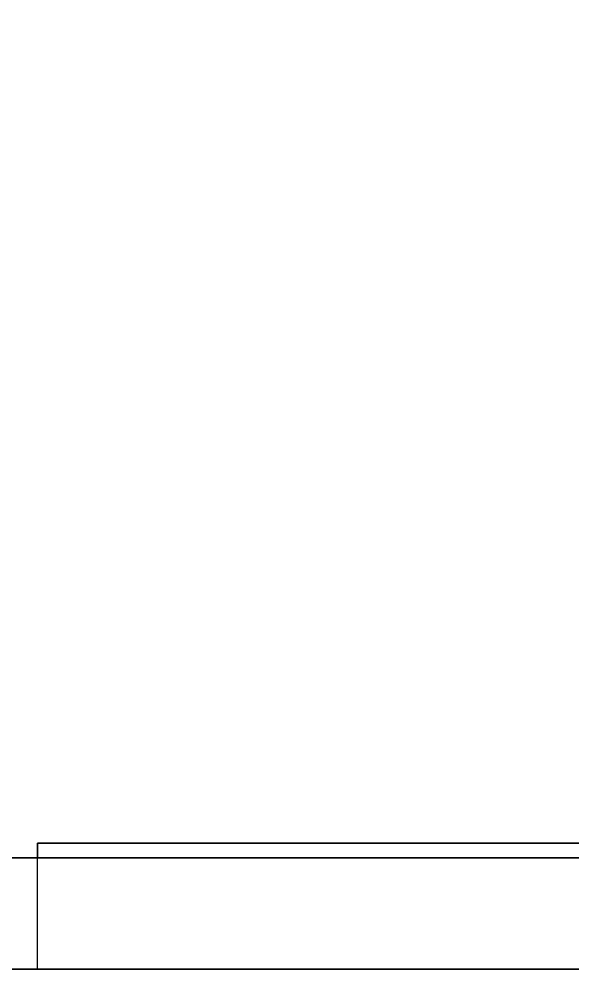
# Model space of a CAD drawing. Extents: x -150 to 2334, y -150 to 2984.
# Drawn here: x 834 to 1581, y -150 to 1133 of the extents above; entities that cross this region are included whole.
import ezdxf

# ---------------------------------------------------------------- set-up
doc = ezdxf.new("R2010")
doc.units = 0
for name, color, linetype in [('LAYER0', 7, 'CONTINUOUS'), ('LAYER2', 7, 'CONTINUOUS'), ('LAYER5', 7, 'CONTINUOUS')]:
    doc.layers.add(name, color=color, linetype=linetype)

msp = doc.modelspace()

# ---------------------------------------------------------------- linework, layer by layer
at = {"layer": 'LAYER0', "invisible_edges": 1}
for points in [[(2334, 2984, -5), (-150, -150, -5), (-150, 2984, -5), (2334, 2984, -5)], [(-150, -150, -5), (2334, 2984, -5), (2334, -150, -5), (-150, -150, -5)], [(2334, -150), (-150, 2984), (-150, -150), (2334, -150)], [(-150, 2984), (2334, -150), (2334, 2984), (-150, 2984)], [(2334, -150), (-150, -150, -5), (2334, -150, -5), (2334, -150)], [(-150, -150, -5), (2334, -150), (-150, -150), (-150, -150, -5)]]:
    msp.add_3dface(points, dxfattribs=at)
at = {"layer": 'LAYER2'}
for points, invisible_edges in [([(2334, -150, 2400), (0, 0, 2400), (-150, -150, 2400), (2334, -150, 2400)], 1), ([(2184, 0, 2400), (859, 0, 2165), (0, 0, 2400), (2184, 0, 2400)], 3), ([(20, 0, 2165), (0, 0, 2400), (859, 0, 2165), (20, 0, 2165)], 3), ([(0, 0, 2400), (2334, -150, 2400), (2184, 0, 2400), (0, 0, 2400)], 1), ([(859, -150), (2184, 0), (2334, -150), (859, -150)], 1), ([(2184, 0), (859, -150), (859, 0), (2184, 0)], 1), ([(2184, 0, 2400), (1191.5, 0, 457.5), (859, 0, 2165), (2184, 0, 2400)], 7), ([(1131.5, 0, 457.5), (859, 0, 2165), (1191.5, 0, 457.5), (1131.5, 0, 457.5)], 3), ([(1131.5, 0, 377.5), (859, 0, 2165), (1131.5, 0, 457.5), (1131.5, 0, 377.5)], 3), ([(1131.5, 0, 377.5), (859, 0), (859, 0, 2165), (1131.5, 0, 377.5)], 5), ([(859, 0), (1131.5, 0, 377.5), (2184, 0), (859, 0)], 3), ([(1191.5, 0, 377.5), (2184, 0), (1131.5, 0, 377.5), (1191.5, 0, 377.5)], 3), ([(2184, 0, 2400), (1191.5, 0, 377.5), (1191.5, 0, 457.5), (2184, 0, 2400)], 5), ([(2184, 0), (1191.5, 0, 377.5), (2184, 0, 2400), (2184, 0)], 3), ([(-150, -150, 2400), (20, -150, 2165), (2334, -150, 2400), (-150, -150, 2400)], 3), ([(859, -150, 2165), (2334, -150, 2400), (20, -150, 2165), (859, -150, 2165)], 3), ([(859, -150), (2334, -150, 2400), (859, -150, 2165), (859, -150)], 3), ([(2334, -150, 2400), (859, -150), (2334, -150), (2334, -150, 2400)], 1)]:
    msp.add_3dface(points, dxfattribs=dict(at, invisible_edges=invisible_edges))
at = {"layer": 'LAYER5'}
for points, invisible_edges in [([(2164, 20), (859, 0), (859, 20), (2164, 20)], 1), ([(859, 0), (2164, 20), (2184, 0), (859, 0)], 3), ([(859, 20, 100), (859, 0), (859, 0, 100), (859, 20, 100)], 1), ([(859, 0), (859, 20, 100), (859, 20), (859, 0)], 1), ([(859, 20, 100), (2164, 20), (859, 20), (859, 20, 100)], 1), ([(2164, 20), (859, 20, 100), (2164, 20, 100), (2164, 20)], 1), ([(2184, 0, 100), (859, 20, 100), (859, 0, 100), (2184, 0, 100)], 1), ([(859, 20, 100), (2184, 0, 100), (2164, 20, 100), (859, 20, 100)], 3), ([(2184, 0, 100), (859, 0), (2184, 0), (2184, 0, 100)], 1), ([(859, 0), (2184, 0, 100), (859, 0, 100), (859, 0)], 1)]:
    msp.add_3dface(points, dxfattribs=dict(at, invisible_edges=invisible_edges))

doc.saveas('drawing.dxf')
